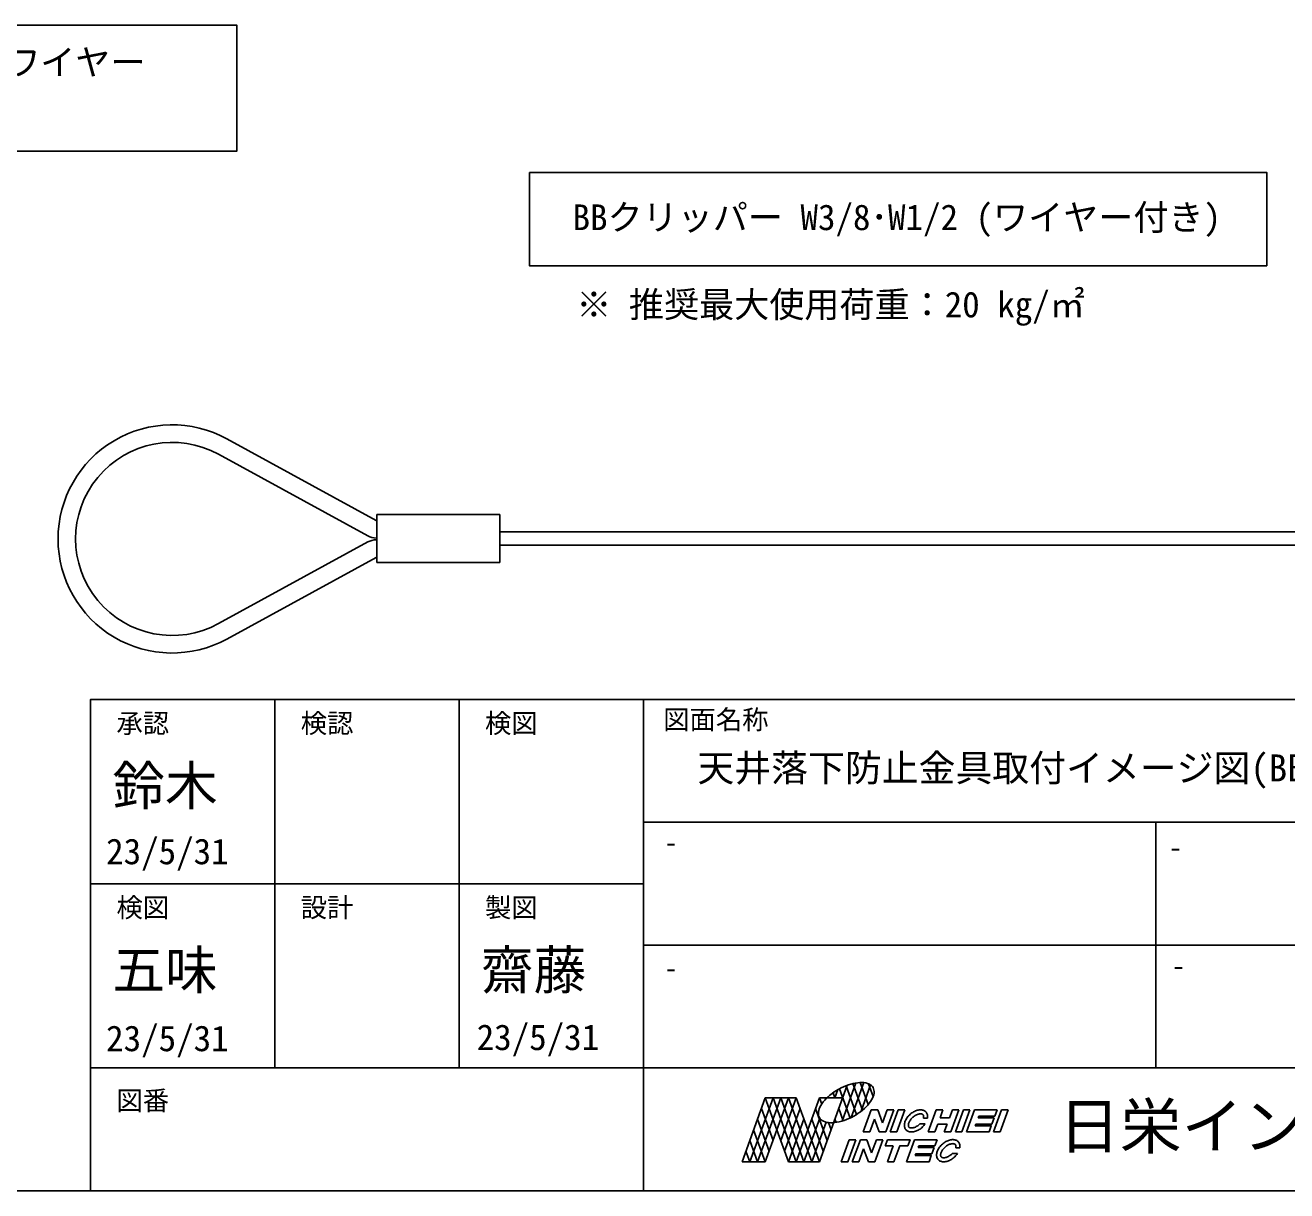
# Model space of a CAD drawing. Units: millimetres on the paper. Extents: x -142 to 140, y -97 to 98.
# Drawn here: x 26.3 to 98.2, y -96.9 to -30.5 of the extents above; entities that cross this region are included whole.
import ezdxf
from ezdxf.enums import TextEntityAlignment as Align

# ---------------------------------------------------------------- set-up
doc = ezdxf.new("R2010")
doc.units = ezdxf.units.MM
doc.layers.add('0-0_文字･図枠･寸法', color=7, linetype='Continuous')
doc.layers.add('0-1_BBクリッパー', color=7, linetype='Continuous')
doc.styles.add('ＭＳ ゴシック', font='')
doc.styles.get('ＭＳ ゴシック').set_extended_font_data('MS Gothic')

msp = doc.modelspace()

# ---------------------------------------------------------------- linework, layer by layer
at = {"layer": '0-0_文字･図枠･寸法'}
for p, q in [((40.537, -68.887), (40.537, -89.887)), ((51.037, -68.887), (51.037, -89.887)), ((61.537, -68.887), (61.537, -96.887)), ((140.037, -75.887), (61.537, -75.887)), ((90.737, -89.887), (90.737, -75.887)), ((61.537, -79.387), (30.037, -79.387)), ((140.037, -82.887), (61.537, -82.887)), ((140.037, -89.887), (30.037, -89.887)), ((71.57, -95.233), (73.156, -90.874)), ((72.408, -91.258), (72.286, -91.345)), ((72.535, -91.175), (72.408, -91.258)), ((72.452, -91.596), (72.625, -91.123)), ((72.667, -91.098), (72.535, -91.175)), ((72.802, -91.026), (72.667, -91.098)), ((73.31, -92.741), (72.705, -91.078)), ((72.94, -90.961), (72.802, -91.026)), ((72.855, -92.914), (73.645, -90.744)), ((73.078, -90.903), (72.94, -90.961)), ((73.217, -90.852), (73.078, -90.903)), ((73.678, -92.54), (73.082, -90.902)), ((73.354, -90.809), (73.217, -90.852)), ((73.49, -90.774), (73.354, -90.809)), ((73.37, -92.713), (74.093, -90.725)), ((74.028, -92.288), (73.478, -90.777)), ((73.623, -90.747), (73.49, -90.774)), ((73.751, -90.729), (73.623, -90.747)), ((73.875, -90.719), (73.751, -90.729)), ((73.993, -90.718), (73.875, -90.719)), ((74.353, -91.968), (73.898, -90.718)), ((73.942, -92.354), (74.486, -90.858)), ((74.104, -90.726), (73.993, -90.718)), ((74.207, -90.742), (74.104, -90.726)), ((74.302, -90.767), (74.207, -90.742)), ((74.387, -90.8), (74.302, -90.767)), ((74.631, -91.519), (74.366, -90.791)), ((74.463, -90.842), (74.387, -90.8)), ((74.528, -90.891), (74.463, -90.842)), ((74.583, -90.947), (74.528, -90.891)), ((74.626, -91.011), (74.583, -90.947)), ((74.657, -91.081), (74.626, -91.011)), ((74.677, -91.157), (74.657, -91.081)), ((74.684, -91.239), (74.677, -91.157)), ((74.68, -91.325), (74.684, -91.239)), ((67.157, -95.233), (68.481, -91.596)), ((67.598, -95.233), (68.922, -91.596)), ((68.04, -95.233), (69.363, -91.596)), ((69.805, -95.233), (68.481, -91.596)), ((68.481, -95.233), (69.805, -91.596)), ((68.481, -91.596), (70.246, -91.596)), ((70.246, -95.233), (68.922, -91.596)), ((69.363, -94.021), (70.246, -91.596)), ((70.687, -95.233), (69.363, -91.596)), ((71.129, -95.233), (69.805, -91.596)), ((70.246, -95.233), (71.57, -91.596)), ((71.57, -95.233), (70.246, -91.596)), ((71.697, -91.945), (71.57, -91.596)), ((71.57, -91.596), (72.894, -91.596)), ((71.71, -91.926), (71.648, -92.026)), ((71.783, -91.826), (71.71, -91.926)), ((71.867, -91.727), (71.783, -91.826)), ((71.959, -91.628), (71.867, -91.727)), ((72.06, -91.531), (71.959, -91.628)), ((72.011, -91.596), (72.006, -91.583)), ((72.011, -91.596), (72.021, -91.568)), ((72.17, -91.436), (72.06, -91.531)), ((72.286, -91.345), (72.17, -91.436)), ((72.452, -91.596), (72.345, -91.302)), ((74.231, -92.102), (74.324, -92.004)), ((74.324, -92.004), (74.407, -91.904)), ((74.407, -91.904), (74.48, -91.804)), ((74.48, -91.804), (74.543, -91.704)), ((74.543, -91.704), (74.594, -91.605)), ((74.594, -91.605), (74.635, -91.509)), ((74.635, -91.509), (74.663, -91.415)), ((74.663, -91.415), (74.68, -91.325)), ((68.922, -94.021), (68.26, -92.202)), ((69.584, -94.627), (70.467, -92.202)), ((72.011, -94.021), (71.349, -92.202)), ((71.51, -92.405), (71.506, -92.491)), ((71.506, -92.491), (71.513, -92.573)), ((71.527, -92.315), (71.51, -92.405)), ((71.513, -92.573), (71.533, -92.649)), ((71.556, -92.221), (71.527, -92.315)), ((71.533, -92.649), (71.565, -92.719)), ((71.596, -92.125), (71.556, -92.221)), ((71.565, -92.719), (71.608, -92.783)), ((71.648, -92.026), (71.596, -92.125)), ((72.924, -92.893), (72.673, -92.202)), ((73.251, -92.769), (73.388, -92.704)), ((73.388, -92.704), (73.523, -92.632)), ((73.523, -92.632), (73.655, -92.555)), ((73.655, -92.555), (73.782, -92.472)), ((73.782, -92.472), (73.905, -92.385)), ((73.905, -92.385), (74.021, -92.294)), ((74.021, -92.294), (74.13, -92.199)), ((74.059, -93.536), (74.516, -92.281)), ((74.13, -92.199), (74.231, -92.102)), ((74.516, -92.281), (74.893, -92.281)), ((75.162, -93.019), (74.893, -92.281)), ((75.162, -93.019), (75.43, -92.281)), ((75.35, -93.536), (75.807, -92.281)), ((75.43, -92.281), (75.807, -92.281)), ((75.601, -93.536), (76.058, -92.281)), ((75.978, -93.536), (76.435, -92.281)), ((76.058, -92.281), (76.435, -92.281)), ((76.573, -92.708), (76.539, -92.757)), ((76.609, -92.661), (76.573, -92.708)), ((76.649, -92.615), (76.609, -92.661)), ((76.691, -92.571), (76.649, -92.615)), ((76.736, -92.53), (76.691, -92.571)), ((76.783, -92.491), (76.736, -92.53)), ((76.832, -92.454), (76.783, -92.491)), ((76.882, -92.42), (76.832, -92.454)), ((76.933, -92.39), (76.882, -92.42)), ((76.986, -92.363), (76.933, -92.39)), ((77.039, -92.339), (76.986, -92.363)), ((77.092, -92.319), (77.039, -92.339)), ((77.145, -92.303), (77.092, -92.319)), ((77.197, -92.29), (77.145, -92.303)), ((77.249, -92.282), (77.197, -92.29)), ((77.3, -92.277), (77.249, -92.282)), ((77.349, -92.277), (77.3, -92.277)), ((77.396, -92.28), (77.349, -92.277)), ((77.441, -92.288), (77.396, -92.28)), ((77.484, -92.3), (77.441, -92.288)), ((77.524, -92.315), (77.484, -92.3)), ((77.494, -92.747), (77.5, -92.72)), ((77.562, -92.335), (77.524, -92.315)), ((77.596, -92.358), (77.562, -92.335)), ((77.626, -92.384), (77.596, -92.358)), ((77.654, -92.414), (77.626, -92.384)), ((77.677, -92.447), (77.654, -92.414)), ((77.697, -92.483), (77.677, -92.447)), ((77.712, -92.522), (77.697, -92.483)), ((77.724, -92.563), (77.712, -92.522)), ((77.731, -92.606), (77.724, -92.563)), ((77.727, -92.747), (77.733, -92.698)), ((77.734, -92.652), (77.731, -92.606)), ((77.733, -92.698), (77.734, -92.652)), ((77.771, -93.536), (78.228, -92.281)), ((78.228, -92.281), (78.604, -92.281)), ((78.604, -92.281), (78.44, -92.733)), ((78.44, -92.733), (78.977, -92.733)), ((78.977, -92.733), (79.142, -92.281)), ((79.518, -92.281), (79.061, -93.536)), ((79.142, -92.281), (79.518, -92.281)), ((79.313, -93.536), (79.77, -92.281)), ((79.689, -93.536), (80.146, -92.281)), ((79.77, -92.281), (80.146, -92.281)), ((79.94, -93.536), (80.397, -92.281)), ((80.397, -92.281), (81.688, -92.281)), ((80.61, -92.733), (80.646, -92.632)), ((80.61, -92.733), (81.524, -92.733)), ((80.646, -92.632), (81.56, -92.632)), ((81.524, -92.733), (81.396, -93.084)), ((81.482, -93.536), (81.939, -92.281)), ((81.688, -92.281), (81.56, -92.632)), ((81.859, -93.536), (82.316, -92.281)), ((81.939, -92.281), (82.316, -92.281)), ((68.481, -95.233), (67.819, -93.415)), ((68.702, -94.627), (68.04, -92.809)), ((69.805, -95.233), (70.687, -92.809)), ((70.687, -95.233), (71.589, -92.757)), ((71.79, -94.627), (71.129, -92.809)), ((71.129, -95.233), (71.949, -92.98)), ((71.608, -92.783), (71.662, -92.839)), ((71.662, -92.839), (71.727, -92.888)), ((71.727, -92.888), (71.803, -92.93)), ((71.803, -92.93), (71.889, -92.963)), ((71.889, -92.963), (71.984, -92.988)), ((71.984, -92.988), (72.087, -93.004)), ((72.232, -93.415), (72.082, -93.004)), ((72.087, -93.004), (72.198, -93.012)), ((72.198, -93.012), (72.315, -93.011)), ((72.315, -93.011), (72.439, -93.001)), ((72.439, -93.001), (72.568, -92.983)), ((72.519, -92.99), (72.452, -92.809)), ((72.568, -92.983), (72.7, -92.956)), ((72.7, -92.956), (72.836, -92.921)), ((72.836, -92.921), (72.974, -92.878)), ((72.974, -92.878), (73.112, -92.827)), ((73.112, -92.827), (73.251, -92.769)), ((74.436, -93.536), (74.705, -92.798)), ((74.973, -93.536), (74.705, -92.798)), ((76.41, -93.105), (76.408, -93.153)), ((76.408, -93.153), (76.41, -93.198)), ((76.416, -93.057), (76.41, -93.105)), ((76.41, -93.198), (76.416, -93.242)), ((76.427, -93.007), (76.416, -93.057)), ((76.416, -93.242), (76.427, -93.284)), ((76.441, -92.957), (76.427, -93.007)), ((76.427, -93.284), (76.442, -93.323)), ((76.46, -92.907), (76.441, -92.957)), ((76.442, -93.323), (76.46, -93.36)), ((76.483, -92.856), (76.46, -92.907)), ((76.46, -93.36), (76.483, -93.393)), ((76.509, -92.806), (76.483, -92.856)), ((76.483, -93.393), (76.509, -93.424)), ((76.539, -92.757), (76.509, -92.806)), ((76.509, -93.424), (76.54, -93.451)), ((76.54, -93.451), (76.573, -93.475)), ((76.638, -93.124), (76.637, -93.139)), ((77.092, -93.479), (77.145, -93.456)), ((77.145, -93.456), (77.198, -93.43)), ((77.198, -93.43), (77.249, -93.4)), ((77.249, -93.4), (77.3, -93.367)), ((77.253, -93.114), (77.292, -93.077)), ((77.292, -93.077), (77.302, -93.067)), ((77.3, -93.367), (77.349, -93.331)), ((77.302, -93.067), (77.596, -93.067)), ((77.349, -93.331), (77.396, -93.292)), ((77.396, -93.292), (77.441, -93.251)), ((77.441, -93.251), (77.484, -93.207)), ((77.484, -93.207), (77.524, -93.162)), ((77.494, -92.747), (77.727, -92.747)), ((77.524, -93.162), (77.562, -93.115)), ((77.562, -93.115), (77.596, -93.067)), ((78.312, -93.084), (78.147, -93.536)), ((78.312, -93.084), (78.849, -93.084)), ((78.685, -93.536), (78.849, -93.084)), ((80.445, -93.185), (80.482, -93.084)), ((80.482, -93.084), (81.396, -93.084)), ((68.04, -95.233), (67.598, -94.021)), ((72.814, -95.233), (73.271, -93.978)), ((73.271, -93.978), (73.648, -93.978)), ((73.442, -95.233), (73.899, -93.978)), ((73.899, -93.978), (74.275, -93.978)), ((74.059, -93.536), (74.436, -93.536)), ((74.544, -94.716), (74.275, -93.978)), ((74.544, -94.716), (74.813, -93.978)), ((74.732, -95.233), (75.189, -93.978)), ((74.813, -93.978), (75.189, -93.978)), ((75.35, -93.536), (74.973, -93.536)), ((75.441, -93.978), (75.313, -94.329)), ((75.601, -93.536), (75.978, -93.536)), ((76.525, -95.233), (76.982, -93.978)), ((76.573, -93.475), (76.61, -93.495)), ((76.61, -93.495), (76.649, -93.511)), ((76.649, -93.511), (76.692, -93.524)), ((76.692, -93.524), (76.736, -93.532)), ((76.736, -93.532), (76.783, -93.537)), ((76.783, -93.537), (76.832, -93.537)), ((76.832, -93.537), (76.882, -93.533)), ((76.882, -93.533), (76.934, -93.526)), ((76.934, -93.526), (76.986, -93.514)), ((76.982, -93.978), (78.273, -93.978)), ((76.986, -93.514), (77.039, -93.499)), ((77.039, -93.499), (77.092, -93.479)), ((77.771, -93.536), (78.147, -93.536)), ((78.273, -93.978), (78.145, -94.329)), ((78.67, -94.151), (78.621, -94.187)), ((78.72, -94.117), (78.67, -94.151)), ((78.685, -93.536), (79.061, -93.536)), ((78.772, -94.087), (78.72, -94.117)), ((78.824, -94.059), (78.772, -94.087)), ((78.877, -94.036), (78.824, -94.059)), ((78.93, -94.016), (78.877, -94.036)), ((78.983, -93.999), (78.93, -94.016)), ((79.036, -93.987), (78.983, -93.999)), ((79.087, -93.978), (79.036, -93.987)), ((79.138, -93.974), (79.087, -93.978)), ((79.187, -93.974), (79.138, -93.974)), ((79.234, -93.977), (79.187, -93.974)), ((79.279, -93.985), (79.234, -93.977)), ((79.322, -93.997), (79.279, -93.985)), ((79.313, -93.536), (79.689, -93.536)), ((79.362, -94.012), (79.322, -93.997)), ((79.4, -94.031), (79.362, -94.012)), ((79.434, -94.054), (79.4, -94.031)), ((79.465, -94.081), (79.434, -94.054)), ((79.492, -94.111), (79.465, -94.081)), ((79.515, -94.144), (79.492, -94.111)), ((79.535, -94.18), (79.515, -94.144)), ((79.94, -93.536), (81.231, -93.536)), ((81.482, -93.536), (81.859, -93.536)), ((67.598, -95.233), (67.378, -94.627)), ((73.818, -95.233), (74.087, -94.495)), ((74.356, -95.233), (74.087, -94.495)), ((75.313, -94.329), (75.77, -94.329)), ((75.441, -95.233), (75.77, -94.329)), ((77.194, -94.43), (77.231, -94.329)), ((77.194, -94.43), (78.109, -94.43)), ((77.231, -94.329), (78.145, -94.329)), ((78.109, -94.43), (77.981, -94.781)), ((78.248, -94.802), (78.246, -94.85)), ((78.246, -94.85), (78.248, -94.895)), ((78.254, -94.754), (78.248, -94.802)), ((78.265, -94.704), (78.254, -94.754)), ((78.28, -94.654), (78.265, -94.704)), ((78.298, -94.604), (78.28, -94.654)), ((78.321, -94.553), (78.298, -94.604)), ((78.347, -94.503), (78.321, -94.553)), ((78.378, -94.454), (78.347, -94.503)), ((78.411, -94.405), (78.378, -94.454)), ((78.448, -94.358), (78.411, -94.405)), ((78.487, -94.312), (78.448, -94.358)), ((78.53, -94.268), (78.487, -94.312)), ((78.574, -94.227), (78.53, -94.268)), ((78.621, -94.187), (78.574, -94.227)), ((79.13, -94.774), (79.14, -94.764)), ((79.14, -94.764), (79.434, -94.764)), ((79.322, -94.904), (79.363, -94.859)), ((79.332, -94.444), (79.338, -94.417)), ((79.332, -94.444), (79.565, -94.444)), ((79.363, -94.859), (79.4, -94.812)), ((79.4, -94.812), (79.434, -94.764)), ((79.55, -94.219), (79.535, -94.18)), ((79.562, -94.26), (79.55, -94.219)), ((79.569, -94.303), (79.562, -94.26)), ((79.565, -94.444), (79.571, -94.395)), ((79.572, -94.348), (79.569, -94.303)), ((79.571, -94.395), (79.572, -94.348)), ((67.157, -95.233), (68.481, -95.233)), ((69.805, -95.233), (71.57, -95.233)), ((73.442, -95.233), (73.818, -95.233)), ((74.732, -95.233), (74.356, -95.233)), ((75.441, -95.233), (75.817, -95.233)), ((76.525, -95.233), (77.816, -95.233)), ((78.248, -94.895), (78.254, -94.939)), ((78.254, -94.939), (78.265, -94.981)), ((78.265, -94.981), (78.28, -95.02)), ((78.28, -95.02), (78.299, -95.057)), ((78.299, -95.057), (78.321, -95.09)), ((78.321, -95.09), (78.348, -95.121)), ((78.348, -95.121), (78.378, -95.148)), ((78.378, -95.148), (78.411, -95.172)), ((78.411, -95.172), (78.448, -95.192)), ((78.448, -95.192), (78.487, -95.208)), ((78.487, -95.208), (78.53, -95.22)), ((78.53, -95.22), (78.575, -95.229)), ((78.575, -95.229), (78.621, -95.233)), ((78.621, -95.233), (78.67, -95.234)), ((78.67, -95.234), (78.72, -95.23)), ((78.72, -95.23), (78.772, -95.223)), ((78.772, -95.223), (78.824, -95.211)), ((78.824, -95.211), (78.877, -95.195)), ((78.877, -95.195), (78.93, -95.176)), ((78.93, -95.176), (78.983, -95.153)), ((78.983, -95.153), (79.036, -95.127)), ((79.036, -95.127), (79.088, -95.097)), ((79.088, -95.097), (79.138, -95.064)), ((79.138, -95.064), (79.187, -95.028)), ((79.187, -95.028), (79.234, -94.989)), ((79.234, -94.989), (79.28, -94.948)), ((79.28, -94.948), (79.322, -94.904)), ((-141.963, -96.887), (140.037, -96.887))]:
    msp.add_line(p, q, dxfattribs=at)
for points in [[(13.605, -30.467), (13.605, -37.639), (38.374, -37.639), (38.374, -30.467)], [(55.044, -38.852), (55.044, -44.171), (97.062, -44.171), (97.062, -38.852)]]:
    msp.add_lwpolyline(points, close=True, dxfattribs=at)
for points in [[(140.037, -68.887), (30.037, -68.887), (30.037, -96.887)], [(77.473, -92.554), (77.468, -92.549), (77.463, -92.544), (77.457, -92.539), (77.451, -92.535), (77.444, -92.531), (77.436, -92.527), (77.428, -92.523), (77.418, -92.519), (77.408, -92.515), (77.397, -92.512), (77.384, -92.51), (77.371, -92.508), (77.357, -92.506), (77.342, -92.505), (77.326, -92.505), (77.309, -92.506), (77.291, -92.507), (77.275, -92.509), (77.233, -92.516), (77.192, -92.527), (77.149, -92.541), (77.105, -92.559), (77.061, -92.581), (77.016, -92.606), (76.973, -92.634), (76.93, -92.666), (76.889, -92.7), (76.85, -92.736), (76.813, -92.775), (76.78, -92.814), (76.749, -92.855), (76.722, -92.896), (76.698, -92.937), (76.678, -92.978), (76.663, -93.018), (76.651, -93.055), (76.642, -93.093), (76.64, -93.108), (76.638, -93.124)], [(77.5, -92.72), (77.502, -92.706), (77.504, -92.69), (77.505, -92.675), (77.505, -92.66), (77.505, -92.647), (77.504, -92.634), (77.502, -92.623), (77.5, -92.612), (77.498, -92.602), (77.495, -92.593), (77.492, -92.585), (77.488, -92.578), (77.485, -92.571), (77.481, -92.565), (77.477, -92.559), (77.473, -92.554)], [(76.637, -93.139), (76.636, -93.153), (76.637, -93.167), (76.638, -93.179), (76.639, -93.191), (76.641, -93.202), (76.644, -93.211), (76.647, -93.22), (76.65, -93.228), (76.653, -93.236), (76.657, -93.243), (76.661, -93.249), (76.665, -93.254), (76.669, -93.26), (76.674, -93.265), (76.679, -93.27), (76.685, -93.274), (76.691, -93.279), (76.698, -93.283), (76.706, -93.287), (76.714, -93.291), (76.723, -93.295), (76.734, -93.298), (76.745, -93.301), (76.757, -93.304), (76.771, -93.306), (76.785, -93.307), (76.8, -93.308), (76.816, -93.309), (76.833, -93.308), (76.851, -93.307), (76.869, -93.304), (76.889, -93.301), (76.906, -93.298), (76.95, -93.287), (76.993, -93.272), (77.036, -93.254), (77.081, -93.233), (77.125, -93.208), (77.169, -93.179)], [(77.169, -93.179), (77.212, -93.148), (77.253, -93.114)], [(80.445, -93.185), (81.359, -93.185), (81.231, -93.536)], [(72.814, -95.233), (73.191, -95.233), (73.648, -93.978)], [(75.441, -93.978), (76.731, -93.978), (76.603, -94.329)], [(75.817, -95.233), (76.146, -94.329), (76.603, -94.329)], [(77.03, -94.882), (77.067, -94.781), (77.981, -94.781)], [(77.03, -94.882), (77.944, -94.882), (77.816, -95.233)], [(78.476, -94.821), (78.475, -94.836), (78.475, -94.85), (78.475, -94.864), (78.476, -94.876), (78.478, -94.888), (78.48, -94.898), (78.482, -94.908), (78.485, -94.917), (78.488, -94.925), (78.491, -94.933), (78.495, -94.939), (78.499, -94.946), (78.503, -94.951), (78.507, -94.957), (78.512, -94.962), (78.517, -94.967), (78.523, -94.971), (78.529, -94.976), (78.536, -94.98), (78.544, -94.984), (78.552, -94.988), (78.562, -94.992), (78.572, -94.995), (78.583, -94.998), (78.596, -95.001), (78.609, -95.003), (78.623, -95.004), (78.638, -95.005), (78.654, -95.005), (78.671, -95.005), (78.689, -95.004), (78.708, -95.001), (78.727, -94.998), (78.745, -94.995), (78.788, -94.984), (78.831, -94.969), (78.875, -94.951), (78.919, -94.93), (78.963, -94.904)], [(79.311, -94.251), (79.306, -94.246), (79.301, -94.241), (79.295, -94.236), (79.289, -94.232), (79.282, -94.228), (79.274, -94.223), (79.266, -94.219), (79.256, -94.216), (79.246, -94.212), (79.235, -94.209), (79.223, -94.207), (79.209, -94.205), (79.195, -94.203), (79.18, -94.202), (79.164, -94.202), (79.147, -94.203), (79.129, -94.204), (79.113, -94.206), (79.071, -94.213), (79.03, -94.224), (78.987, -94.238), (78.943, -94.256), (78.899, -94.278), (78.855, -94.303), (78.811, -94.331), (78.768, -94.363), (78.727, -94.397), (78.688, -94.433), (78.652, -94.471), (78.618, -94.511), (78.587, -94.552), (78.56, -94.593), (78.536, -94.634), (78.517, -94.675), (78.501, -94.714), (78.489, -94.752), (78.48, -94.79), (78.478, -94.805), (78.476, -94.821)], [(78.963, -94.904), (79.007, -94.876), (79.05, -94.845), (79.091, -94.811), (79.13, -94.774)], [(79.338, -94.417), (79.34, -94.403), (79.342, -94.387), (79.343, -94.372), (79.343, -94.357), (79.343, -94.344), (79.342, -94.331), (79.341, -94.32), (79.338, -94.309), (79.336, -94.299), (79.333, -94.29), (79.33, -94.282), (79.327, -94.275), (79.323, -94.268), (79.319, -94.262), (79.315, -94.256), (79.311, -94.251)]]:
    msp.add_lwpolyline(points, dxfattribs=at)
at = {"layer": '0-1_BBクリッパー'}
for p, q in [((46.312, -58.69), (37.806, -54.035)), ((37.326, -54.912), (45.832, -59.567)), ((46.354, -58.69), (46.312, -58.69)), ((53.354, -58.343), (46.354, -58.343)), ((46.354, -61.093), (46.354, -58.343)), ((53.354, -61.093), (53.354, -58.343)), ((83.18, -59.343), (53.354, -59.343)), ((83.18, -59.343), (113.007, -59.343)), ((45.832, -59.912), (37.326, -64.567)), ((46.312, -59.69), (46.354, -59.69)), ((46.354, -59.79), (46.312, -59.79)), ((53.354, -60.093), (83.18, -60.093)), ((113.007, -60.093), (83.18, -60.093)), ((37.806, -65.445), (46.312, -60.79)), ((46.312, -60.79), (46.354, -60.79)), ((46.354, -61.093), (53.354, -61.093))]:
    msp.add_line(p, q, dxfattribs=at)
for centre, radius, start, end in [((34.684, -59.74), 6.503, 61.30861, 180), ((34.684, -59.74), 5.503, 61.30861, 298.69139), ((46.312, -58.69), 1, 241.30862, 270), ((34.684, -59.74), 6.503, 180, 298.69139), ((46.312, -60.79), 1, 90, 118.69138)]:
    msp.add_arc(centre, radius, start, end, dxfattribs=at)

# ---------------------------------------------------------------- texts
at = {"layer": '0-0_文字･図枠･寸法', "style": 'ＭＳ ゴシック'}
for s, height, p in [('BBカチットワイヤー', 1.466, (15.171, -33.745)), ('BBクリッパー W3/8･W1/2 (ワイヤー付き)', 1.466, (57.498, -42.583)), ('※ 推奨最大使用荷重：20 kg/㎡', 1.466, (57.714, -47.555)), ('承認', 1.1, (31.511, -71.126)), ('検認', 1.1, (42.011, -71.126)), ('検図', 1.1, (52.511, -71.126)), ('図面名称', 1.1, (62.664, -70.917)), ('天井落下防止金具取付イメージ図(BBｶﾁｯﾄﾜｲﾔｰ(C6030用)・BBｸﾘｯﾊﾟｰW3/8･W1/2)', 1.54, (64.615, -74.022)), ('鈴木', 2.199, (31.277, -75.562)), ('23/5/31', 1.466, (30.919, -78.72)), ('-', 1.1, (62.738, -77.91)), ('-', 1.1, (91.489, -78.197)), ('検図', 1.1, (31.511, -81.626)), ('設計', 1.1, (42.011, -81.626)), ('製図', 1.1, (52.511, -81.626)), ('五味', 2.199, (31.277, -86.062)), ('齋藤', 2.199, (52.277, -86.062)), ('-', 1.1, (62.736, -85.077)), ('-', 1.1, (91.66, -84.951)), ('23/5/31', 1.466, (30.919, -89.373)), ('23/5/31', 1.466, (52.036, -89.31)), ('図番', 1.1, (31.511, -92.624)), ('日栄インテック株式会社', 2.566, (85.201, -95.251))]:
    msp.add_text(s, height=height, dxfattribs=at).set_placement(p, align=Align.BOTTOM_LEFT)

doc.saveas('drawing.dxf')
